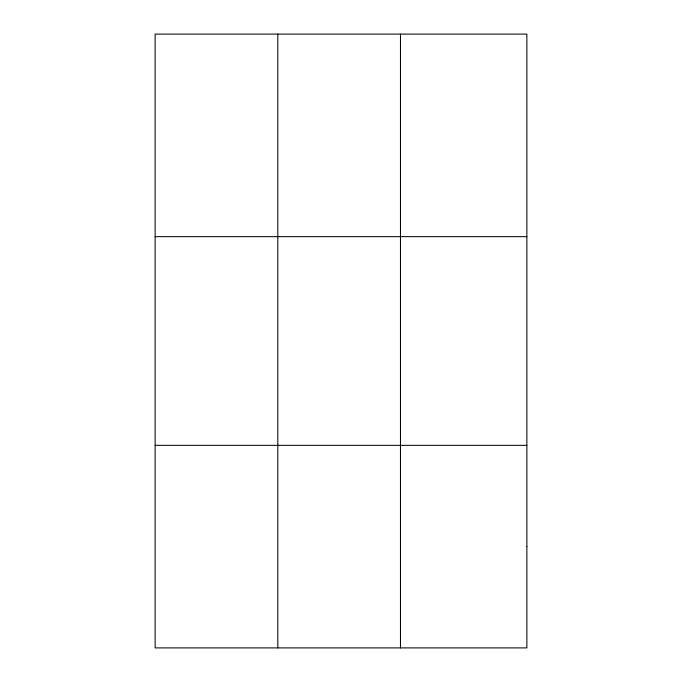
<?xml version="1.0" encoding="UTF-8"?>
<svg xmlns="http://www.w3.org/2000/svg" width="682" height="682" viewBox="0 0 682 682"><rect width="100%" height="100%" fill="white"/><g stroke="black" fill="none" stroke-linecap="round" stroke-linejoin="round"><path stroke-width="1.02" d="M277.804 647.9L277.804 34.1M400.479 647.9L400.479 34.1M155.129 236.654L526.871 236.654M155.129 445.346L526.871 445.346M526.871 546.623L526.871 647.9L155.129 647.9L155.129 34.1L526.871 34.1L526.871 546.623"/></g></svg>
